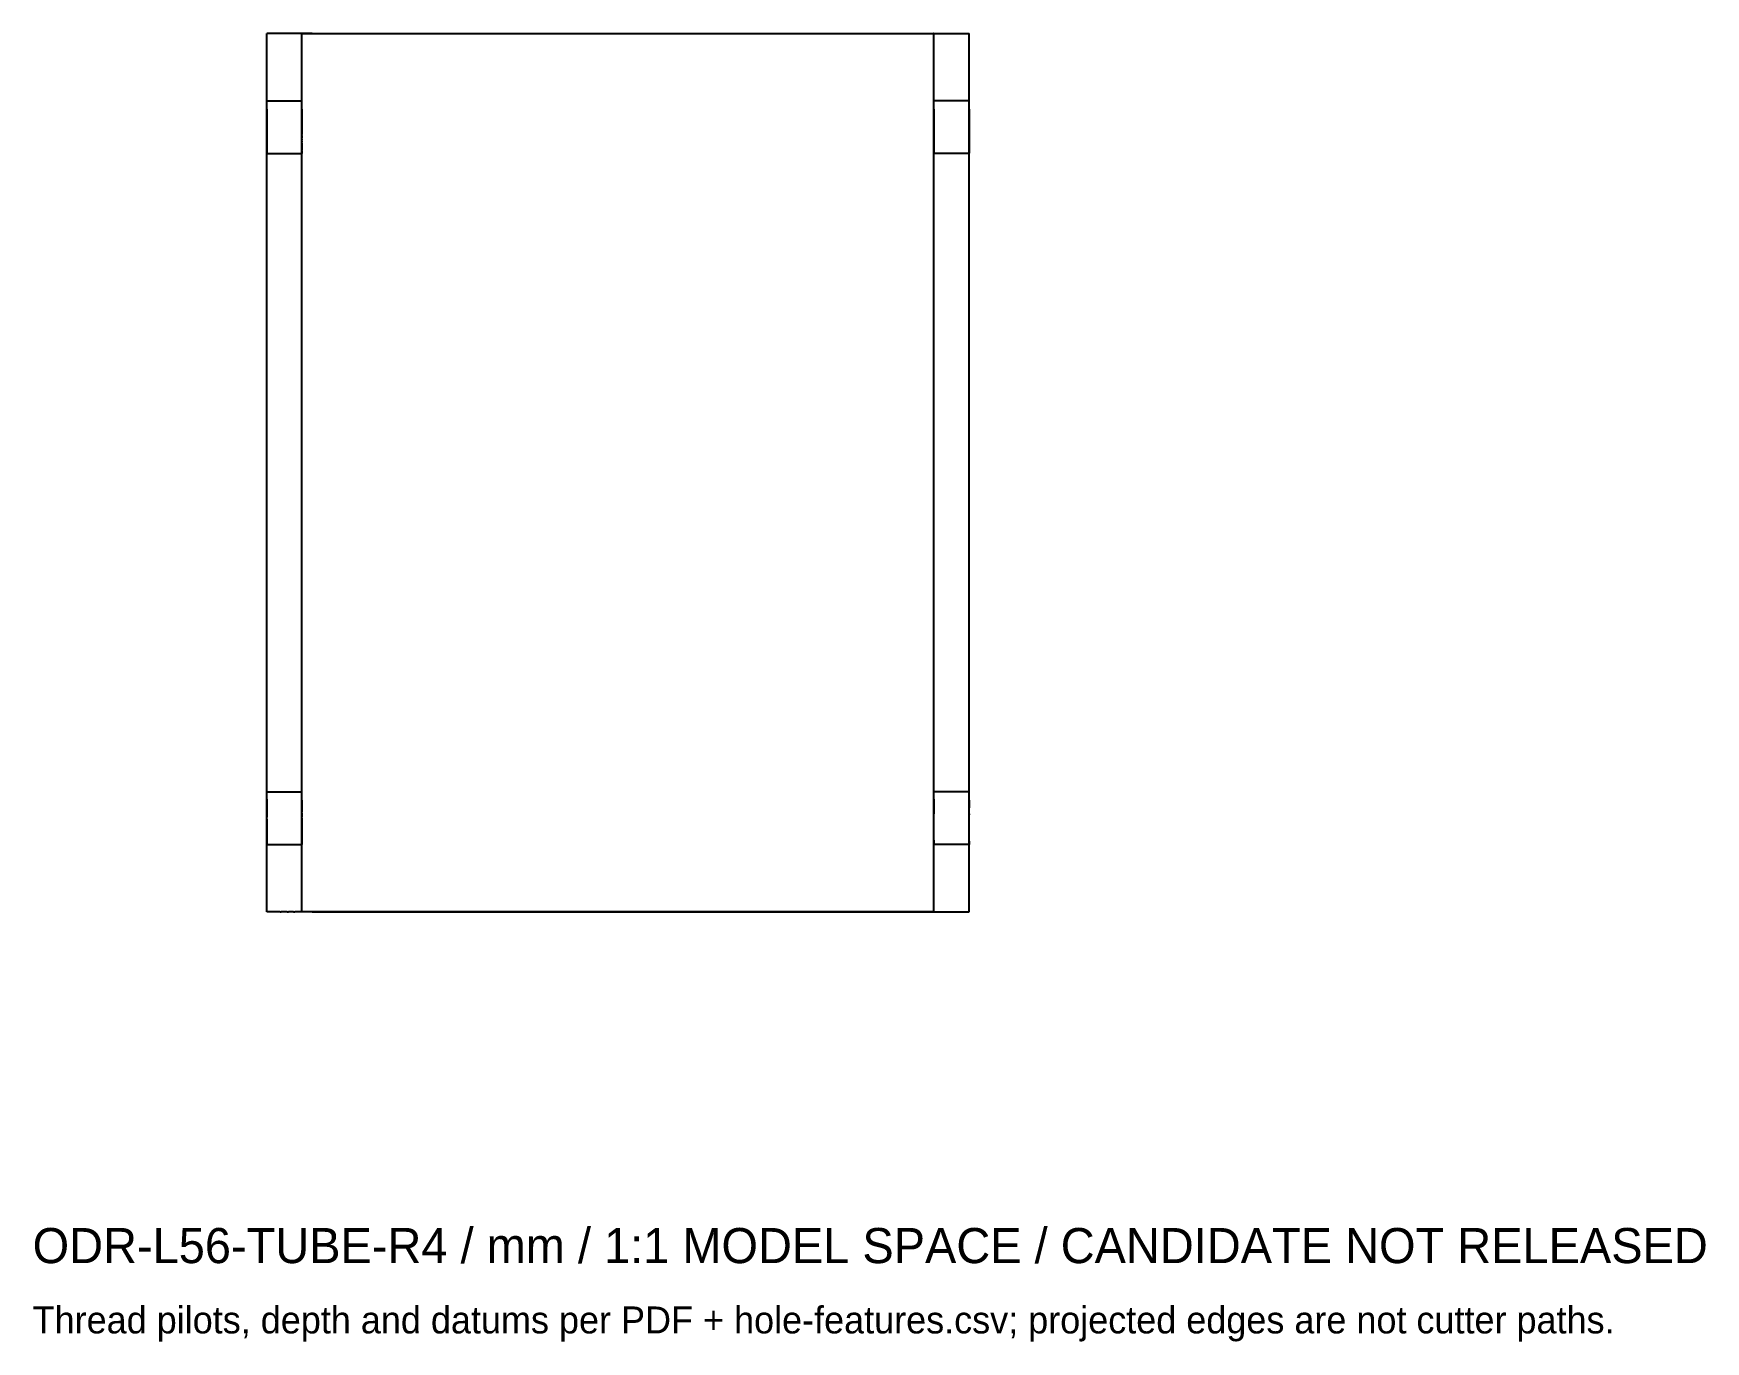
# Model space of a CAD drawing. Header units: millimetres. Extents: x -50 to 180, y -197 to 20.
# Drawn here: x -49.9 to 92.9, y -196.7 to -85 of the extents above; entities that cross this region are included whole.
import ezdxf

# ---------------------------------------------------------------- set-up
doc = ezdxf.new("R2010")
doc.units = ezdxf.units.MM
doc.layers.add('FRONT_XZ', color=7, linetype='Continuous')

msp = doc.modelspace()

# ---------------------------------------------------------------- linework, layer by layer
at = {"layer": 'FRONT_XZ'}
for p, q in [((-29.99, -85), (-30, -85)), ((-30, -160), (-30, -85)), ((-30, -85), (-30, -85)), ((-29.98, -85), (-29.99, -85)), ((-29.96, -85), (-29.98, -85)), ((-29.94, -85), (-29.96, -85)), ((-29.92, -85), (-29.94, -85)), ((-29.89, -85), (-29.92, -85)), ((-29.85, -85), (-29.89, -85)), ((-29.81, -85), (-29.85, -85)), ((-29.77, -85), (-29.81, -85)), ((-29.72, -85), (-29.77, -85)), ((-29.67, -85), (-29.72, -85)), ((-29.62, -85), (-29.67, -85)), ((-29.56, -85), (-29.62, -85)), ((-29.49, -85), (-29.56, -85)), ((-29.43, -85), (-29.49, -85)), ((-29.36, -85), (-29.43, -85)), ((-29.28, -85), (-29.36, -85)), ((-29.2, -85), (-29.28, -85)), ((-29.12, -85), (-29.2, -85)), ((-29.04, -85), (-29.12, -85)), ((-28.95, -85), (-29.04, -85)), ((-28.86, -85), (-28.95, -85)), ((-28.76, -85), (-28.86, -85)), ((-28.67, -85), (-28.76, -85)), ((-28.57, -85), (-28.67, -85)), ((-28.47, -85), (-28.57, -85)), ((-28.36, -85), (-28.47, -85)), ((-28.26, -85), (-28.36, -85)), ((-28.15, -85), (-28.26, -85)), ((-28.04, -85), (-28.15, -85)), ((-27.93, -85), (-28.04, -85)), ((-27.81, -85), (-27.93, -85)), ((-27.7, -85), (-27.81, -85)), ((-27.59, -85), (-27.7, -85)), ((-27.47, -85), (-27.59, -85)), ((-27.35, -85), (-27.47, -85)), ((-27.24, -85), (-27.35, -85)), ((-27.12, -85), (-27.24, -85)), ((-27, -85), (-27.12, -85)), ((-27, -85), (27, -85)), ((-26.99, -85), (-27, -85)), ((-27, -160), (-27, -85)), ((-27, -85), (-27, -85)), ((-26.98, -85), (-26.99, -85)), ((-26.96, -85), (-26.98, -85)), ((-26.94, -85), (-26.96, -85)), ((-26.92, -85), (-26.94, -85)), ((-26.89, -85), (-26.92, -85)), ((-26.85, -85), (-26.89, -85)), ((-26.81, -85), (-26.85, -85)), ((-26.77, -85), (-26.81, -85)), ((-26.72, -85), (-26.77, -85)), ((-26.67, -85), (-26.72, -85)), ((-26.62, -85), (-26.67, -85)), ((-26.56, -85), (-26.62, -85)), ((-26.49, -85), (-26.56, -85)), ((-26.43, -85), (-26.49, -85)), ((-26.36, -85), (-26.43, -85)), ((-26.28, -85), (-26.36, -85)), ((-26.2, -85), (-26.28, -85)), ((-26.12, -85), (-26.2, -85)), ((-26.12, -85), (-26.04, -85)), ((-26.04, -85), (-25.95, -85)), ((-25.95, -85), (-25.86, -85)), ((-25.86, -85), (-25.76, -85)), ((-25.76, -85), (-25.67, -85)), ((-25.67, -85), (-25.57, -85)), ((-25.57, -85), (-25.47, -85)), ((-25.47, -85), (-25.36, -85)), ((-25.36, -85), (-25.26, -85)), ((-25.26, -85), (-25.15, -85)), ((-25.15, -85), (-25.04, -85)), ((-25.04, -85), (-24.93, -85)), ((-24.93, -85), (-24.81, -85)), ((-24.81, -85), (-24.7, -85)), ((-24.7, -85), (-24.59, -85)), ((-24.59, -85), (-24.47, -85)), ((-24.47, -85), (-24.35, -85)), ((-24.35, -85), (-24.24, -85)), ((-24.24, -85), (-24.12, -85)), ((-24.12, -85), (-24, -85)), ((-24, -85), (24, -85)), ((24, -85), (24.12, -85)), ((24.12, -85), (24.24, -85)), ((24.24, -85), (24.35, -85)), ((24.35, -85), (24.47, -85)), ((24.47, -85), (24.59, -85)), ((24.59, -85), (24.7, -85)), ((24.7, -85), (24.81, -85)), ((24.81, -85), (24.93, -85)), ((24.93, -85), (25.04, -85)), ((25.04, -85), (25.15, -85)), ((25.15, -85), (25.26, -85)), ((25.26, -85), (25.36, -85)), ((25.36, -85), (25.47, -85)), ((25.47, -85), (25.57, -85)), ((25.57, -85), (25.67, -85)), ((25.67, -85), (25.76, -85)), ((25.76, -85), (25.86, -85)), ((25.86, -85), (25.95, -85)), ((25.95, -85), (26.04, -85)), ((26.04, -85), (26.12, -85)), ((26.12, -85), (26.2, -85)), ((26.2, -85), (26.28, -85)), ((26.28, -85), (26.36, -85)), ((26.36, -85), (26.43, -85)), ((26.43, -85), (26.49, -85)), ((26.49, -85), (26.56, -85)), ((26.56, -85), (26.62, -85)), ((26.62, -85), (26.67, -85)), ((26.67, -85), (26.72, -85)), ((26.72, -85), (26.77, -85)), ((26.77, -85), (26.81, -85)), ((26.81, -85), (26.85, -85)), ((26.85, -85), (26.89, -85)), ((26.89, -85), (26.92, -85)), ((26.92, -85), (26.94, -85)), ((26.94, -85), (26.96, -85)), ((26.98, -85), (26.96, -85)), ((26.99, -85), (26.98, -85)), ((26.99, -85), (27, -85)), ((27, -85), (27.12, -85)), ((27, -160), (27, -85)), ((27, -85), (27, -85)), ((27.12, -85), (27.24, -85)), ((27.24, -85), (27.35, -85)), ((27.35, -85), (27.47, -85)), ((27.47, -85), (27.59, -85)), ((27.59, -85), (27.7, -85)), ((27.7, -85), (27.81, -85)), ((27.81, -85), (27.93, -85)), ((27.93, -85), (28.04, -85)), ((28.04, -85), (28.15, -85)), ((28.15, -85), (28.26, -85)), ((28.26, -85), (28.36, -85)), ((28.36, -85), (28.47, -85)), ((28.47, -85), (28.57, -85)), ((28.57, -85), (28.67, -85)), ((28.67, -85), (28.76, -85)), ((28.76, -85), (28.86, -85)), ((28.86, -85), (28.95, -85)), ((28.95, -85), (29.04, -85)), ((29.04, -85), (29.12, -85)), ((29.12, -85), (29.2, -85)), ((29.2, -85), (29.28, -85)), ((29.28, -85), (29.36, -85)), ((29.36, -85), (29.43, -85)), ((29.43, -85), (29.49, -85)), ((29.49, -85), (29.56, -85)), ((29.56, -85), (29.62, -85)), ((29.62, -85), (29.67, -85)), ((29.67, -85), (29.72, -85)), ((29.72, -85), (29.77, -85)), ((29.77, -85), (29.81, -85)), ((29.81, -85), (29.85, -85)), ((29.85, -85), (29.89, -85)), ((29.89, -85), (29.92, -85)), ((29.92, -85), (29.94, -85)), ((29.94, -85), (29.96, -85)), ((29.96, -85), (29.98, -85)), ((29.98, -85), (29.99, -85)), ((29.99, -85), (30, -85)), ((30, -160), (30, -85)), ((30, -85), (30, -85)), ((-30, -90.76), (-30, -90.75)), ((-30, -90.75), (-30, -90.75)), ((-30, -90.75), (-27, -90.75)), ((-30, -90.77), (-30, -90.76)), ((-30, -90.79), (-30, -90.77)), ((-30, -90.8), (-30, -90.79)), ((-30, -90.82), (-30, -90.8)), ((-30, -90.85), (-30, -90.82)), ((-30, -90.88), (-30, -90.85)), ((-30, -90.91), (-30, -90.88)), ((-30, -90.94), (-30, -90.91)), ((-30, -90.98), (-30, -90.94)), ((-30, -91.02), (-30, -90.98)), ((-30, -91.07), (-30, -91.02)), ((-30, -91.11), (-30, -91.07)), ((-30, -91.16), (-30, -91.11)), ((-30, -91.22), (-30, -91.16)), ((-30, -91.27), (-30, -91.22)), ((-30, -91.33), (-30, -91.27)), ((-30, -91.39), (-30, -91.33)), ((-30, -91.46), (-30, -91.39)), ((-27, -90.76), (-27, -90.75)), ((-27, -90.75), (-27, -90.75)), ((-27, -90.77), (-27, -90.76)), ((-27, -90.79), (-27, -90.77)), ((-27, -90.8), (-27, -90.79)), ((-27, -90.82), (-27, -90.8)), ((-27, -90.85), (-27, -90.82)), ((-27, -90.88), (-27, -90.85)), ((-27, -90.91), (-27, -90.88)), ((-27, -90.94), (-27, -90.91)), ((-27, -90.98), (-27, -90.94)), ((-27, -91.02), (-27, -90.98)), ((-27, -91.07), (-27, -91.02)), ((-27, -91.11), (-27, -91.07)), ((-27, -91.16), (-27, -91.11)), ((-27, -91.22), (-27, -91.16)), ((-27, -91.27), (-27, -91.22)), ((-27, -91.33), (-27, -91.27)), ((-27, -91.39), (-27, -91.33)), ((-27, -91.46), (-27, -91.39)), ((27, -90.76), (27, -90.75)), ((30, -90.75), (27, -90.75)), ((27, -90.75), (27, -90.75)), ((27, -90.77), (27, -90.76)), ((27, -90.79), (27, -90.77)), ((27, -90.8), (27, -90.79)), ((27, -90.82), (27, -90.8)), ((27, -90.85), (27, -90.82)), ((27, -90.88), (27, -90.85)), ((27, -90.91), (27, -90.88)), ((27, -90.94), (27, -90.91)), ((27, -90.98), (27, -90.94)), ((27, -91.02), (27, -90.98)), ((27, -91.07), (27, -91.02)), ((27, -91.11), (27, -91.07)), ((27, -91.16), (27, -91.11)), ((27, -91.22), (27, -91.16)), ((27, -91.27), (27, -91.22)), ((27, -91.33), (27, -91.27)), ((27, -91.39), (27, -91.33)), ((27, -91.46), (27, -91.39)), ((30, -90.76), (30, -90.75)), ((30, -90.75), (30, -90.75)), ((30, -90.77), (30, -90.76)), ((30, -90.79), (30, -90.77)), ((30, -90.8), (30, -90.79)), ((30, -90.82), (30, -90.8)), ((30, -90.85), (30, -90.82)), ((30, -90.88), (30, -90.85)), ((30, -90.91), (30, -90.88)), ((30, -90.94), (30, -90.91)), ((30, -90.98), (30, -90.94)), ((30, -91.02), (30, -90.98)), ((30, -91.07), (30, -91.02)), ((30, -91.11), (30, -91.07)), ((30, -91.16), (30, -91.11)), ((30, -91.22), (30, -91.16)), ((30, -91.27), (30, -91.22)), ((30, -91.33), (30, -91.27)), ((30, -91.39), (30, -91.33)), ((30, -91.46), (30, -91.39)), ((-30, -91.46), (-30, -91.52)), ((-30, -91.52), (-30, -91.59)), ((-30, -91.59), (-30, -91.66)), ((-30, -91.66), (-30, -91.74)), ((-30, -91.74), (-30, -91.81)), ((-30, -91.81), (-30, -91.89)), ((-30, -91.89), (-30, -91.97)), ((-30, -91.97), (-30, -92.05)), ((-30, -92.05), (-30, -92.13)), ((-30, -92.13), (-30, -92.21)), ((-30, -92.21), (-30, -92.3)), ((-30, -92.3), (-30, -92.38)), ((-30, -92.38), (-30, -92.47)), ((-30, -92.47), (-30, -92.56)), ((-30, -92.56), (-30, -92.64)), ((-30, -92.64), (-30, -92.73)), ((-30, -92.73), (-30, -92.82)), ((-30, -92.82), (-30, -92.91)), ((-27, -91.46), (-27, -91.52)), ((-27, -91.52), (-27, -91.59)), ((-27, -91.59), (-27, -91.66)), ((-27, -91.66), (-27, -91.74)), ((-27, -91.74), (-27, -91.81)), ((-27, -91.81), (-27, -91.89)), ((-27, -91.89), (-27, -91.97)), ((-27, -91.97), (-27, -92.05)), ((-27, -92.05), (-27, -92.13)), ((-27, -92.13), (-27, -92.21)), ((-27, -92.21), (-27, -92.3)), ((-27, -92.3), (-27, -92.38)), ((-27, -92.38), (-27, -92.47)), ((-27, -92.47), (-27, -92.56)), ((-27, -92.56), (-27, -92.64)), ((-27, -92.64), (-27, -92.73)), ((-27, -92.73), (-27, -92.82)), ((-27, -92.82), (-27, -92.91)), ((27, -91.46), (27, -91.52)), ((27, -91.52), (27, -91.59)), ((27, -91.59), (27, -91.66)), ((27, -91.66), (27, -91.74)), ((27, -91.74), (27, -91.81)), ((27, -91.81), (27, -91.89)), ((27, -91.89), (27, -91.97)), ((27, -91.97), (27, -92.05)), ((27, -92.05), (27, -92.13)), ((27, -92.13), (27, -92.21)), ((27, -92.21), (27, -92.3)), ((27, -92.3), (27, -92.38)), ((27, -92.38), (27, -92.47)), ((27, -92.47), (27, -92.56)), ((27, -92.56), (27, -92.64)), ((27, -92.64), (27, -92.73)), ((27, -92.73), (27, -92.82)), ((27, -92.82), (27, -92.91)), ((30, -91.46), (30, -91.52)), ((30, -91.52), (30, -91.59)), ((30, -91.59), (30, -91.66)), ((30, -91.66), (30, -91.74)), ((30, -91.74), (30, -91.81)), ((30, -91.81), (30, -91.89)), ((30, -91.89), (30, -91.97)), ((30, -91.97), (30, -92.05)), ((30, -92.05), (30, -92.13)), ((30, -92.13), (30, -92.21)), ((30, -92.21), (30, -92.3)), ((30, -92.3), (30, -92.38)), ((30, -92.38), (30, -92.47)), ((30, -92.47), (30, -92.56)), ((30, -92.56), (30, -92.64)), ((30, -92.64), (30, -92.73)), ((30, -92.73), (30, -92.82)), ((30, -92.82), (30, -92.91)), ((-30, -92.91), (-30, -93)), ((-30, -93), (-30, -93.09)), ((-30, -93.09), (-30, -93.18)), ((-30, -93.18), (-30, -93.27)), ((-30, -93.27), (-30, -93.36)), ((-30, -93.36), (-30, -93.44)), ((-30, -93.44), (-30, -93.53)), ((-30, -93.53), (-30, -93.62)), ((-30, -93.62), (-30, -93.7)), ((-30, -93.7), (-30, -93.79)), ((-30, -93.79), (-30, -93.87)), ((-30, -93.87), (-30, -93.95)), ((-30, -93.95), (-30, -94.03)), ((-30, -94.03), (-30, -94.11)), ((-30, -94.11), (-30, -94.19)), ((-30, -94.19), (-30, -94.26)), ((-30, -94.26), (-30, -94.34)), ((-27, -92.91), (-27, -93)), ((-27, -93), (-27, -93.09)), ((-27, -93.09), (-27, -93.18)), ((-27, -93.18), (-27, -93.27)), ((-27, -93.27), (-27, -93.36)), ((-27, -93.36), (-27, -93.44)), ((-27, -93.44), (-27, -93.53)), ((-27, -93.53), (-27, -93.62)), ((-27, -93.7), (-27, -93.62)), ((-27, -93.7), (-27, -93.79)), ((-27, -93.79), (-27, -93.87)), ((-27, -93.87), (-27, -93.95)), ((-27, -94.03), (-27, -93.95)), ((-27, -94.03), (-27, -94.11)), ((-27, -94.19), (-27, -94.11)), ((-27, -94.19), (-27, -94.26)), ((-27, -94.34), (-27, -94.26)), ((27, -92.91), (27, -93)), ((27, -93), (27, -93.09)), ((27, -93.09), (27, -93.18)), ((27, -93.18), (27, -93.27)), ((27, -93.27), (27, -93.36)), ((27, -93.36), (27, -93.44)), ((27, -93.44), (27, -93.53)), ((27, -93.53), (27, -93.62)), ((27, -93.62), (27, -93.7)), ((27, -93.7), (27, -93.79)), ((27, -93.79), (27, -93.87)), ((27, -93.87), (27, -93.95)), ((27, -93.95), (27, -94.03)), ((27, -94.03), (27, -94.11)), ((27, -94.11), (27, -94.19)), ((27, -94.19), (27, -94.26)), ((27, -94.26), (27, -94.34)), ((30, -92.91), (30, -93)), ((30, -93), (30, -93.09)), ((30, -93.09), (30, -93.18)), ((30, -93.18), (30, -93.27)), ((30, -93.27), (30, -93.36)), ((30, -93.36), (30, -93.44)), ((30, -93.44), (30, -93.53)), ((30, -93.53), (30, -93.62)), ((30, -93.62), (30, -93.7)), ((30, -93.7), (30, -93.79)), ((30, -93.79), (30, -93.87)), ((30, -93.87), (30, -93.95)), ((30, -93.95), (30, -94.03)), ((30, -94.03), (30, -94.11)), ((30, -94.11), (30, -94.19)), ((30, -94.19), (30, -94.26)), ((30, -94.26), (30, -94.34)), ((-30, -94.34), (-30, -94.41)), ((-30, -94.41), (-30, -94.48)), ((-30, -94.48), (-30, -94.54)), ((-30, -94.54), (-30, -94.61)), ((-30, -94.61), (-30, -94.67)), ((-30, -94.67), (-30, -94.73)), ((-30, -94.73), (-30, -94.78)), ((-30, -94.78), (-30, -94.84)), ((-30, -94.84), (-30, -94.89)), ((-30, -94.89), (-30, -94.93)), ((-30, -94.93), (-30, -94.98)), ((-30, -94.98), (-30, -95.02)), ((-30, -95.02), (-30, -95.06)), ((-30, -95.06), (-30, -95.09)), ((-30, -95.09), (-30, -95.12)), ((-30, -95.12), (-30, -95.15)), ((-30, -95.15), (-30, -95.18)), ((-30, -95.18), (-30, -95.2)), ((-30, -95.2), (-30, -95.21)), ((-30, -95.21), (-30, -95.23)), ((-30, -95.23), (-30, -95.24)), ((-30, -95.24), (-30, -95.25)), ((-30, -95.25), (-30, -95.25)), ((-30, -95.25), (-27, -95.25)), ((-27, -94.34), (-27, -94.41)), ((-27, -94.41), (-27, -94.48)), ((-27, -94.48), (-27, -94.54)), ((-27, -94.54), (-27, -94.61)), ((-27, -94.61), (-27, -94.67)), ((-27, -94.67), (-27, -94.73)), ((-27, -94.73), (-27, -94.78)), ((-27, -94.78), (-27, -94.84)), ((-27, -94.89), (-27, -94.84)), ((-27, -94.89), (-27, -94.93)), ((-27, -94.98), (-27, -94.93)), ((-27, -94.98), (-27, -95.02)), ((-27, -95.06), (-27, -95.02)), ((-27, -95.06), (-27, -95.09)), ((-27, -95.12), (-27, -95.09)), ((-27, -95.12), (-27, -95.15)), ((-27, -95.15), (-27, -95.18)), ((-27, -95.18), (-27, -95.2)), ((-27, -95.2), (-27, -95.21)), ((-27, -95.21), (-27, -95.23)), ((-27, -95.23), (-27, -95.24)), ((-27, -95.24), (-27, -95.25)), ((-27, -95.25), (-27, -95.25)), ((27, -94.34), (27, -94.41)), ((27, -94.41), (27, -94.48)), ((27, -94.48), (27, -94.54)), ((27, -94.54), (27, -94.61)), ((27, -94.61), (27, -94.67)), ((27, -94.67), (27, -94.73)), ((27, -94.73), (27, -94.78)), ((27, -94.78), (27, -94.84)), ((27, -94.84), (27, -94.89)), ((27, -94.89), (27, -94.93)), ((27, -94.93), (27, -94.98)), ((27, -94.98), (27, -95.02)), ((27, -95.02), (27, -95.06)), ((27, -95.06), (27, -95.09)), ((27, -95.09), (27, -95.12)), ((27, -95.12), (27, -95.15)), ((27, -95.15), (27, -95.18)), ((27, -95.18), (27, -95.2)), ((27, -95.2), (27, -95.21)), ((27, -95.21), (27, -95.23)), ((27, -95.23), (27, -95.24)), ((27, -95.24), (27, -95.25)), ((30, -95.25), (27, -95.25)), ((27, -95.25), (27, -95.25)), ((30, -94.34), (30, -94.41)), ((30, -94.41), (30, -94.48)), ((30, -94.48), (30, -94.54)), ((30, -94.54), (30, -94.61)), ((30, -94.61), (30, -94.67)), ((30, -94.67), (30, -94.73)), ((30, -94.73), (30, -94.78)), ((30, -94.78), (30, -94.84)), ((30, -94.84), (30, -94.89)), ((30, -94.89), (30, -94.93)), ((30, -94.93), (30, -94.98)), ((30, -94.98), (30, -95.02)), ((30, -95.02), (30, -95.06)), ((30, -95.06), (30, -95.09)), ((30, -95.09), (30, -95.12)), ((30, -95.12), (30, -95.15)), ((30, -95.15), (30, -95.18)), ((30, -95.18), (30, -95.2)), ((30, -95.2), (30, -95.21)), ((30, -95.21), (30, -95.23)), ((30, -95.24), (30, -95.23)), ((30, -95.24), (30, -95.25)), ((30, -95.25), (30, -95.25)), ((-30, -149.76), (-30, -149.75)), ((-30, -149.75), (-30, -149.75)), ((-30, -149.75), (-27, -149.75)), ((-30, -149.77), (-30, -149.76)), ((-30, -149.79), (-30, -149.77)), ((-30, -149.8), (-30, -149.79)), ((-30, -149.82), (-30, -149.8)), ((-30, -149.85), (-30, -149.82)), ((-30, -149.88), (-30, -149.85)), ((-30, -149.91), (-30, -149.88)), ((-30, -149.94), (-30, -149.91)), ((-30, -149.98), (-30, -149.94)), ((-30, -150.02), (-30, -149.98)), ((-27, -149.76), (-27, -149.75)), ((-27, -149.75), (-27, -149.75)), ((-27, -149.77), (-27, -149.76)), ((-27, -149.79), (-27, -149.77)), ((-27, -149.8), (-27, -149.79)), ((-27, -149.82), (-27, -149.8)), ((-27, -149.85), (-27, -149.82)), ((-27, -149.88), (-27, -149.85)), ((-27, -149.91), (-27, -149.88)), ((-27, -149.94), (-27, -149.91)), ((-27, -149.98), (-27, -149.94)), ((-27, -150.02), (-27, -149.98)), ((27, -149.76), (27, -149.75)), ((30, -149.75), (27, -149.75)), ((27, -149.75), (27, -149.75)), ((27, -149.77), (27, -149.76)), ((27, -149.79), (27, -149.77)), ((27, -149.8), (27, -149.79)), ((27, -149.82), (27, -149.8)), ((27, -149.85), (27, -149.82)), ((27, -149.88), (27, -149.85)), ((27, -149.91), (27, -149.88)), ((27, -149.94), (27, -149.91)), ((27, -149.98), (27, -149.94)), ((27, -150.02), (27, -149.98)), ((30, -149.76), (30, -149.75)), ((30, -149.75), (30, -149.75)), ((30, -149.77), (30, -149.76)), ((30, -149.79), (30, -149.77)), ((30, -149.8), (30, -149.79)), ((30, -149.82), (30, -149.8)), ((30, -149.85), (30, -149.82)), ((30, -149.88), (30, -149.85)), ((30, -149.91), (30, -149.88)), ((30, -149.94), (30, -149.91)), ((30, -149.98), (30, -149.94)), ((30, -150.02), (30, -149.98)), ((-30, -150.07), (-30, -150.02)), ((-30, -150.11), (-30, -150.07)), ((-30, -150.16), (-30, -150.11)), ((-30, -150.22), (-30, -150.16)), ((-30, -150.27), (-30, -150.22)), ((-30, -150.33), (-30, -150.27)), ((-30, -150.39), (-30, -150.33)), ((-30, -150.39), (-30, -150.46)), ((-30, -150.46), (-30, -150.52)), ((-30, -150.52), (-30, -150.59)), ((-30, -150.59), (-30, -150.66)), ((-30, -150.66), (-30, -150.74)), ((-30, -150.74), (-30, -150.81)), ((-30, -150.81), (-30, -150.89)), ((-30, -150.89), (-30, -150.97)), ((-30, -150.97), (-30, -151.05)), ((-30, -151.05), (-30, -151.13)), ((-30, -151.13), (-30, -151.21)), ((-30, -151.21), (-30, -151.3)), ((-30, -151.3), (-30, -151.38)), ((-30, -151.38), (-30, -151.47)), ((-27, -150.07), (-27, -150.02)), ((-27, -150.11), (-27, -150.07)), ((-27, -150.16), (-27, -150.11)), ((-27, -150.22), (-27, -150.16)), ((-27, -150.27), (-27, -150.22)), ((-27, -150.33), (-27, -150.27)), ((-27, -150.39), (-27, -150.33)), ((-27, -150.46), (-27, -150.39)), ((-27, -150.46), (-27, -150.52)), ((-27, -150.52), (-27, -150.59)), ((-27, -150.59), (-27, -150.66)), ((-27, -150.66), (-27, -150.74)), ((-27, -150.74), (-27, -150.81)), ((-27, -150.81), (-27, -150.89)), ((-27, -150.89), (-27, -150.97)), ((-27, -150.97), (-27, -151.05)), ((-27, -151.05), (-27, -151.13)), ((-27, -151.13), (-27, -151.21)), ((-27, -151.21), (-27, -151.3)), ((-27, -151.3), (-27, -151.38)), ((-27, -151.38), (-27, -151.47)), ((27, -150.07), (27, -150.02)), ((27, -150.11), (27, -150.07)), ((27, -150.16), (27, -150.11)), ((27, -150.22), (27, -150.16)), ((27, -150.27), (27, -150.22)), ((27, -150.33), (27, -150.27)), ((27, -150.39), (27, -150.33)), ((27, -150.39), (27, -150.46)), ((27, -150.46), (27, -150.52)), ((27, -150.52), (27, -150.59)), ((27, -150.59), (27, -150.66)), ((27, -150.66), (27, -150.74)), ((27, -150.74), (27, -150.81)), ((27, -150.81), (27, -150.89)), ((27, -150.89), (27, -150.97)), ((27, -150.97), (27, -151.05)), ((27, -151.05), (27, -151.13)), ((27, -151.13), (27, -151.21)), ((27, -151.21), (27, -151.3)), ((27, -151.3), (27, -151.38)), ((27, -151.38), (27, -151.47)), ((30, -150.07), (30, -150.02)), ((30, -150.11), (30, -150.07)), ((30, -150.16), (30, -150.11)), ((30, -150.22), (30, -150.16)), ((30, -150.27), (30, -150.22)), ((30, -150.33), (30, -150.27)), ((30, -150.39), (30, -150.33)), ((30, -150.46), (30, -150.39)), ((30, -150.46), (30, -150.52)), ((30, -150.52), (30, -150.59)), ((30, -150.59), (30, -150.66)), ((30, -150.66), (30, -150.74)), ((30, -150.74), (30, -150.81)), ((30, -150.81), (30, -150.89)), ((30, -150.89), (30, -150.97)), ((30, -150.97), (30, -151.05)), ((30, -151.05), (30, -151.13)), ((30, -151.21), (30, -151.13)), ((30, -151.3), (30, -151.21)), ((30, -151.38), (30, -151.3)), ((30, -151.47), (30, -151.38)), ((-30, -151.47), (-30, -151.56)), ((-30, -151.56), (-30, -151.64)), ((-30, -151.64), (-30, -151.73)), ((-30, -151.73), (-30, -151.82)), ((-30, -151.82), (-30, -151.91)), ((-30, -152), (-30, -151.91)), ((-30, -152.09), (-30, -152)), ((-30, -152.09), (-30, -152.18)), ((-30, -152.18), (-30, -152.27)), ((-30, -152.27), (-30, -152.36)), ((-30, -152.36), (-30, -152.44)), ((-30, -152.44), (-30, -152.53)), ((-30, -152.53), (-30, -152.62)), ((-30, -152.62), (-30, -152.7)), ((-30, -152.7), (-30, -152.79)), ((-30, -152.79), (-30, -152.87)), ((-27, -151.56), (-27, -151.47)), ((-27, -151.56), (-27, -151.64)), ((-27, -151.64), (-27, -151.73)), ((-27, -151.73), (-27, -151.82)), ((-27, -151.82), (-27, -151.91)), ((-27, -152), (-27, -151.91)), ((-27, -152), (-27, -152.09)), ((-27, -152.09), (-27, -152.18)), ((-27, -152.18), (-27, -152.27)), ((-27, -152.27), (-27, -152.36)), ((-27, -152.36), (-27, -152.44)), ((-27, -152.44), (-27, -152.53)), ((-27, -152.53), (-27, -152.62)), ((-27, -152.62), (-27, -152.7)), ((-27, -152.7), (-27, -152.79)), ((-27, -152.79), (-27, -152.87)), ((27, -151.47), (27, -151.56)), ((27, -151.56), (27, -151.64)), ((27, -151.73), (27, -151.64)), ((27, -151.82), (27, -151.73)), ((27, -151.91), (27, -151.82)), ((27, -152), (27, -151.91)), ((27, -152.09), (27, -152)), ((27, -152.18), (27, -152.09)), ((27, -152.27), (27, -152.18)), ((27, -152.36), (27, -152.27)), ((27, -152.44), (27, -152.36)), ((27, -152.53), (27, -152.44)), ((27, -152.62), (27, -152.53)), ((27, -152.7), (27, -152.62)), ((27, -152.79), (27, -152.7)), ((27, -152.87), (27, -152.79)), ((30, -151.56), (30, -151.47)), ((30, -151.64), (30, -151.56)), ((30, -151.64), (30, -151.73)), ((30, -151.82), (30, -151.73)), ((30, -151.91), (30, -151.82)), ((30, -152), (30, -151.91)), ((30, -152.09), (30, -152)), ((30, -152.18), (30, -152.09)), ((30, -152.27), (30, -152.18)), ((30, -152.36), (30, -152.27)), ((30, -152.44), (30, -152.36)), ((30, -152.53), (30, -152.44)), ((30, -152.62), (30, -152.53)), ((30, -152.7), (30, -152.62)), ((30, -152.79), (30, -152.7)), ((30, -152.87), (30, -152.79)), ((-30, -152.87), (-30, -152.95)), ((-30, -152.95), (-30, -153.03)), ((-30, -153.03), (-30, -153.11)), ((-30, -153.11), (-30, -153.19)), ((-30, -153.19), (-30, -153.26)), ((-30, -153.26), (-30, -153.34)), ((-30, -153.34), (-30, -153.41)), ((-30, -153.41), (-30, -153.48)), ((-30, -153.48), (-30, -153.54)), ((-30, -153.54), (-30, -153.61)), ((-30, -153.61), (-30, -153.67)), ((-30, -153.67), (-30, -153.73)), ((-30, -153.73), (-30, -153.78)), ((-30, -153.78), (-30, -153.84)), ((-30, -153.84), (-30, -153.89)), ((-30, -153.89), (-30, -153.93)), ((-30, -153.93), (-30, -153.98)), ((-30, -153.98), (-30, -154.02)), ((-30, -154.02), (-30, -154.06)), ((-30, -154.06), (-30, -154.09)), ((-30, -154.09), (-30, -154.12)), ((-30, -154.12), (-30, -154.15)), ((-30, -154.15), (-30, -154.18)), ((-30, -154.18), (-30, -154.2)), ((-30, -154.2), (-30, -154.21)), ((-30, -154.21), (-30, -154.23)), ((-30, -154.23), (-30, -154.24)), ((-30, -154.24), (-30, -154.25)), ((-30, -154.25), (-30, -154.25)), ((-30, -154.25), (-27, -154.25)), ((-27, -152.87), (-27, -152.95)), ((-27, -152.95), (-27, -153.03)), ((-27, -153.03), (-27, -153.11)), ((-27, -153.11), (-27, -153.19)), ((-27, -153.19), (-27, -153.26)), ((-27, -153.26), (-27, -153.34)), ((-27, -153.34), (-27, -153.41)), ((-27, -153.41), (-27, -153.48)), ((-27, -153.48), (-27, -153.54)), ((-27, -153.54), (-27, -153.61)), ((-27, -153.61), (-27, -153.67)), ((-27, -153.67), (-27, -153.73)), ((-27, -153.73), (-27, -153.78)), ((-27, -153.78), (-27, -153.84)), ((-27, -153.84), (-27, -153.89)), ((-27, -153.89), (-27, -153.93)), ((-27, -153.93), (-27, -153.98)), ((-27, -153.98), (-27, -154.02)), ((-27, -154.02), (-27, -154.06)), ((-27, -154.06), (-27, -154.09)), ((-27, -154.09), (-27, -154.12)), ((-27, -154.12), (-27, -154.15)), ((-27, -154.15), (-27, -154.18)), ((-27, -154.18), (-27, -154.2)), ((-27, -154.2), (-27, -154.21)), ((-27, -154.21), (-27, -154.23)), ((-27, -154.23), (-27, -154.24)), ((-27, -154.24), (-27, -154.25)), ((-27, -154.25), (-27, -154.25)), ((27, -152.95), (27, -152.87)), ((27, -153.03), (27, -152.95)), ((27, -153.11), (27, -153.03)), ((27, -153.19), (27, -153.11)), ((27, -153.26), (27, -153.19)), ((27, -153.34), (27, -153.26)), ((27, -153.41), (27, -153.34)), ((27, -153.48), (27, -153.41)), ((27, -153.54), (27, -153.48)), ((27, -153.61), (27, -153.54)), ((27, -153.67), (27, -153.61)), ((27, -153.73), (27, -153.67)), ((27, -153.78), (27, -153.73)), ((27, -153.84), (27, -153.78)), ((27, -153.89), (27, -153.84)), ((27, -153.89), (27, -153.93)), ((27, -153.93), (27, -153.98)), ((27, -153.98), (27, -154.02)), ((27, -154.02), (27, -154.06)), ((27, -154.06), (27, -154.09)), ((27, -154.09), (27, -154.12)), ((27, -154.12), (27, -154.15)), ((27, -154.15), (27, -154.18)), ((27, -154.18), (27, -154.2)), ((27, -154.2), (27, -154.21)), ((27, -154.21), (27, -154.23)), ((27, -154.23), (27, -154.24)), ((27, -154.24), (27, -154.25)), ((30, -154.25), (27, -154.25)), ((27, -154.25), (27, -154.25)), ((30, -152.95), (30, -152.87)), ((30, -153.03), (30, -152.95)), ((30, -153.11), (30, -153.03)), ((30, -153.19), (30, -153.11)), ((30, -153.26), (30, -153.19)), ((30, -153.34), (30, -153.26)), ((30, -153.41), (30, -153.34)), ((30, -153.48), (30, -153.41)), ((30, -153.54), (30, -153.48)), ((30, -153.61), (30, -153.54)), ((30, -153.67), (30, -153.61)), ((30, -153.73), (30, -153.67)), ((30, -153.78), (30, -153.73)), ((30, -153.84), (30, -153.78)), ((30, -153.89), (30, -153.84)), ((30, -153.93), (30, -153.89)), ((30, -153.98), (30, -153.93)), ((30, -153.98), (30, -154.02)), ((30, -154.02), (30, -154.06)), ((30, -154.06), (30, -154.09)), ((30, -154.09), (30, -154.12)), ((30, -154.12), (30, -154.15)), ((30, -154.15), (30, -154.18)), ((30, -154.18), (30, -154.2)), ((30, -154.2), (30, -154.21)), ((30, -154.21), (30, -154.23)), ((30, -154.23), (30, -154.24)), ((30, -154.24), (30, -154.25)), ((30, -154.25), (30, -154.25)), ((-29.99, -160), (-30, -160)), ((-30, -160), (-30, -160)), ((-29.98, -160), (-29.99, -160)), ((-29.96, -160), (-29.98, -160)), ((-29.94, -160), (-29.96, -160)), ((-29.92, -160), (-29.94, -160)), ((-29.89, -160), (-29.92, -160)), ((-29.85, -160), (-29.89, -160)), ((-29.81, -160), (-29.85, -160)), ((-29.77, -160), (-29.81, -160)), ((-29.72, -160), (-29.77, -160)), ((-29.67, -160), (-29.72, -160)), ((-29.62, -160), (-29.67, -160)), ((-29.56, -160), (-29.62, -160)), ((-29.49, -160), (-29.56, -160)), ((-29.43, -160), (-29.49, -160)), ((-29.36, -160), (-29.43, -160)), ((-29.28, -160), (-29.36, -160)), ((-29.2, -160), (-29.28, -160)), ((-29.12, -160), (-29.2, -160)), ((-29.04, -160), (-29.12, -160)), ((-28.95, -160), (-29.04, -160)), ((-28.86, -160), (-28.95, -160)), ((-28.86, -160), (-28.76, -160)), ((-28.67, -160), (-28.76, -160)), ((-28.57, -160), (-28.67, -160)), ((-28.47, -160), (-28.57, -160)), ((-28.36, -160), (-28.47, -160)), ((-28.26, -160), (-28.36, -160)), ((-28.26, -160), (-28.15, -160)), ((-28.04, -160), (-28.15, -160)), ((-27.93, -160), (-28.04, -160)), ((-27.81, -160), (-27.93, -160)), ((-27.7, -160), (-27.81, -160)), ((-27.7, -160), (-27.59, -160)), ((-27.47, -160), (-27.59, -160)), ((-27.35, -160), (-27.47, -160)), ((-27.24, -160), (-27.35, -160)), ((-27.12, -160), (-27.24, -160)), ((-27, -160), (-27.12, -160)), ((27, -160), (-27, -160)), ((-26.99, -160), (-27, -160)), ((-27, -160), (-27, -160)), ((-26.98, -160), (-26.99, -160)), ((-26.96, -160), (-26.98, -160)), ((-26.94, -160), (-26.96, -160)), ((-26.92, -160), (-26.94, -160)), ((-26.89, -160), (-26.92, -160)), ((-26.85, -160), (-26.89, -160)), ((-26.81, -160), (-26.85, -160)), ((-26.77, -160), (-26.81, -160)), ((-26.72, -160), (-26.77, -160)), ((-26.67, -160), (-26.72, -160)), ((-26.62, -160), (-26.67, -160)), ((-26.56, -160), (-26.62, -160)), ((-26.49, -160), (-26.56, -160)), ((-26.43, -160), (-26.49, -160)), ((-26.36, -160), (-26.43, -160)), ((-26.28, -160), (-26.36, -160)), ((-26.2, -160), (-26.28, -160)), ((-26.12, -160), (-26.2, -160)), ((-26.12, -160), (-26.04, -160)), ((-26.04, -160), (-25.95, -160)), ((-25.95, -160), (-25.86, -160)), ((-25.86, -160), (-25.76, -160)), ((-25.76, -160), (-25.67, -160)), ((-25.67, -160), (-25.57, -160)), ((-25.57, -160), (-25.47, -160)), ((-25.47, -160), (-25.36, -160)), ((-25.36, -160), (-25.26, -160)), ((-25.26, -160), (-25.15, -160)), ((-25.15, -160), (-25.04, -160)), ((-25.04, -160), (-24.93, -160)), ((-24.93, -160), (-24.81, -160)), ((-24.81, -160), (-24.7, -160)), ((-24.7, -160), (-24.59, -160)), ((-24.59, -160), (-24.47, -160)), ((-24.47, -160), (-24.35, -160)), ((-24.35, -160), (-24.24, -160)), ((-24.24, -160), (-24.12, -160)), ((-24.12, -160), (-24, -160)), ((-24, -160), (24, -160)), ((24, -160), (24.12, -160)), ((24.12, -160), (24.24, -160)), ((24.24, -160), (24.35, -160)), ((24.35, -160), (24.47, -160)), ((24.47, -160), (24.59, -160)), ((24.59, -160), (24.7, -160)), ((24.7, -160), (24.81, -160)), ((24.81, -160), (24.93, -160)), ((24.93, -160), (25.04, -160)), ((25.04, -160), (25.15, -160)), ((25.15, -160), (25.26, -160)), ((25.26, -160), (25.36, -160)), ((25.36, -160), (25.47, -160)), ((25.47, -160), (25.57, -160)), ((25.57, -160), (25.67, -160)), ((25.67, -160), (25.76, -160)), ((25.76, -160), (25.86, -160)), ((25.86, -160), (25.95, -160)), ((25.95, -160), (26.04, -160)), ((26.04, -160), (26.12, -160)), ((26.12, -160), (26.2, -160)), ((26.2, -160), (26.28, -160)), ((26.28, -160), (26.36, -160)), ((26.36, -160), (26.43, -160)), ((26.43, -160), (26.49, -160)), ((26.49, -160), (26.56, -160)), ((26.56, -160), (26.62, -160)), ((26.62, -160), (26.67, -160)), ((26.67, -160), (26.72, -160)), ((26.72, -160), (26.77, -160)), ((26.77, -160), (26.81, -160)), ((26.81, -160), (26.85, -160)), ((26.85, -160), (26.89, -160)), ((26.89, -160), (26.92, -160)), ((26.92, -160), (26.94, -160)), ((26.94, -160), (26.96, -160)), ((26.98, -160), (26.96, -160)), ((26.98, -160), (26.99, -160)), ((26.99, -160), (27, -160)), ((27, -160), (27.12, -160)), ((27, -160), (27, -160)), ((27.12, -160), (27.24, -160)), ((27.24, -160), (27.35, -160)), ((27.35, -160), (27.47, -160)), ((27.47, -160), (27.59, -160)), ((27.59, -160), (27.7, -160)), ((27.7, -160), (27.81, -160)), ((27.81, -160), (27.93, -160)), ((27.93, -160), (28.04, -160)), ((28.04, -160), (28.15, -160)), ((28.15, -160), (28.26, -160)), ((28.26, -160), (28.36, -160)), ((28.36, -160), (28.47, -160)), ((28.47, -160), (28.57, -160)), ((28.57, -160), (28.67, -160)), ((28.67, -160), (28.76, -160)), ((28.76, -160), (28.86, -160)), ((28.86, -160), (28.95, -160)), ((28.95, -160), (29.04, -160)), ((29.04, -160), (29.12, -160)), ((29.12, -160), (29.2, -160)), ((29.2, -160), (29.28, -160)), ((29.28, -160), (29.36, -160)), ((29.36, -160), (29.43, -160)), ((29.43, -160), (29.49, -160)), ((29.49, -160), (29.56, -160)), ((29.56, -160), (29.62, -160)), ((29.62, -160), (29.67, -160)), ((29.67, -160), (29.72, -160)), ((29.72, -160), (29.77, -160)), ((29.77, -160), (29.81, -160)), ((29.81, -160), (29.85, -160)), ((29.85, -160), (29.89, -160)), ((29.89, -160), (29.92, -160)), ((29.92, -160), (29.94, -160)), ((29.94, -160), (29.96, -160)), ((29.96, -160), (29.98, -160)), ((29.98, -160), (29.99, -160)), ((29.99, -160), (30, -160)), ((30, -160), (30, -160))]:
    msp.add_line(p, q, dxfattribs=at)

# ---------------------------------------------------------------- texts
for s, height, p in [('ODR-L56-TUBE-R4 / mm / 1:1 MODEL SPACE / CANDIDATE NOT RELEASED', 3, (-50, -190)), ('Thread pilots, depth and datums per PDF + hole-features.csv; projected edges are not cutter paths.', 2.3, (-50, -196))]:
    msp.add_text(s, height=height).set_placement(p)

doc.saveas('drawing.dxf')
